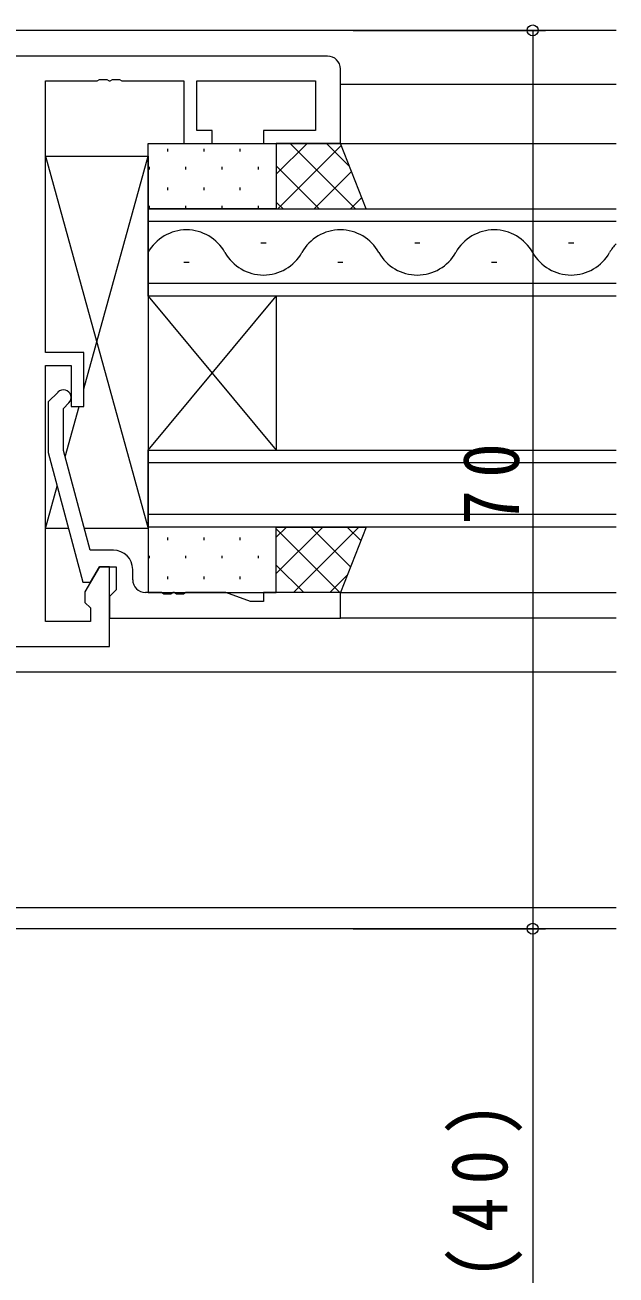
# Model space of a CAD drawing. Units: millimetres, scale not verified. Extents: x -594 to 539, y -420 to 386.
# Drawn here: x 96.5 to 142.6, y -145.9 to -48.5 of the extents above; entities that cross this region are included whole.
import ezdxf

# ---------------------------------------------------------------- set-up
doc = ezdxf.new("R2010")
doc.units = ezdxf.units.MM
doc.header["$LTSCALE"] = 2
for name, color, linetype, lineweight in [('0-3_YKK_11', 7, 'Continuous', 9), ('0-5_YKK_12', 2, 'Continuous', 9), ('0-6_YKK_13', 4, 'Continuous', 9), ('0-8_YKK_D', 6, 'Continuous', 9)]:
    doc.layers.add(name, color=color, linetype=linetype, lineweight=lineweight)
doc.styles.add('ＭＳ ゴシック', font='')
doc.styles.get('ＭＳ ゴシック').set_extended_font_data('MS Gothic')

msp = doc.modelspace()

# ---------------------------------------------------------------- linework, layer by layer
at = {"layer": '0-3_YKK_11'}
for p, q in [((120.053, -50.934), (24.053, -50.934)), ((121.053, -57.734), (121.053, -51.934)), ((98.053, -52.864), (102.095, -52.864)), ((98.053, -74.034), (98.053, -52.864)), ((102.095, -52.864), (102.278, -52.744)), ((102.278, -52.744), (102.828, -52.744)), ((102.828, -52.744), (103.012, -52.864)), ((103.012, -52.864), (103.095, -52.864)), ((103.095, -52.864), (103.278, -52.744)), ((103.278, -52.744), (103.828, -52.744)), ((103.828, -52.744), (104.012, -52.864)), ((104.012, -52.864), (108.853, -52.864)), ((108.853, -52.864), (108.853, -57.734)), ((109.853, -52.864), (119.123, -52.864)), ((109.853, -56.734), (109.853, -52.864)), ((119.123, -52.864), (119.123, -56.734)), ((111.053, -56.734), (109.853, -56.734)), ((111.053, -57.734), (111.053, -56.734)), ((115.053, -56.734), (115.053, -57.734)), ((119.123, -56.734), (115.053, -56.734)), ((108.853, -57.734), (111.053, -57.734)), ((115.053, -57.734), (121.053, -57.734)), ((101.053, -74.034), (98.053, -74.034)), ((101.053, -78.234), (101.053, -74.034)), ((98.053, -75.034), (100.053, -75.034)), ((98.053, -95.004), (98.053, -75.034)), ((100.053, -75.034), (100.053, -78.234)), ((99.029, -77.11), (98.253, -77.886)), ((98.253, -77.886), (98.253, -81.831)), ((99.453, -78.383), (99.878, -77.959)), ((99.453, -81.673), (99.453, -78.383)), ((100.053, -78.234), (101.053, -78.234)), ((101.533, -89.434), (99.453, -81.673)), ((98.253, -81.831), (100.961, -91.934)), ((103.353, -89.434), (101.533, -89.434)), ((102.253, -90.734), (101.123, -92.692)), ((101.561, -91.934), (102.253, -90.734)), ((102.253, -90.734), (103.553, -90.734)), ((103.053, -90.734), (102.253, -90.734)), ((103.053, -96.934), (103.053, -90.734)), ((103.553, -90.734), (103.553, -92.534)), ((104.853, -91.734), (104.853, -90.934)), ((100.961, -91.934), (101.561, -91.934)), ((103.553, -92.534), (103.353, -92.734)), ((101.123, -92.692), (101.123, -93.504)), ((101.123, -93.504), (101.553, -93.934)), ((103.353, -92.734), (103.053, -93.034)), ((103.053, -93.034), (103.053, -94.734)), ((107.095, -92.734), (105.853, -92.734)), ((107.278, -92.854), (107.095, -92.734)), ((107.828, -92.854), (107.278, -92.854)), ((108.012, -92.734), (107.828, -92.854)), ((108.095, -92.734), (108.012, -92.734)), ((108.278, -92.854), (108.095, -92.734)), ((108.828, -92.854), (108.278, -92.854)), ((109.012, -92.734), (108.828, -92.854)), ((112.13, -92.734), (109.012, -92.734)), ((114.053, -93.434), (112.13, -92.734)), ((115.053, -93.434), (114.053, -93.434)), ((115.053, -92.734), (115.053, -93.434)), ((121.053, -92.734), (115.053, -92.734)), ((121.053, -94.734), (121.053, -92.734)), ((101.553, -93.934), (101.553, -95.004)), ((101.553, -95.004), (98.053, -95.004)), ((103.053, -94.734), (121.053, -94.734)), ((35.553, -96.934), (103.053, -96.934))]:
    msp.add_line(p, q, dxfattribs=at)
for centre, radius, start, end in [((120.053, -51.934), 1, 0, 89.99998), ((99.453, -77.534), 0.6, 314.99998, 135), ((103.353, -90.934), 1.5, 0, 89.99998), ((105.853, -91.734), 1, 180, 269.99998)]:
    msp.add_arc(centre, radius, start, end, dxfattribs=at)
at = {"layer": '0-5_YKK_12'}
for p, q in [((142.553, -48.934), (37.003, -48.934)), ((142.553, -53.134), (121.053, -53.134)), ((121.053, -57.734), (142.553, -57.734)), ((106.053, -62.834), (142.553, -62.834)), ((106.053, -69.634), (106.053, -62.834)), ((142.553, -63.834), (106.053, -63.834)), ((114.853, -65.474), (115.253, -65.474)), ((126.853, -65.474), (127.253, -65.474)), ((138.853, -65.474), (139.253, -65.474)), ((108.853, -66.994), (109.253, -66.994)), ((120.853, -66.994), (121.253, -66.994)), ((132.853, -66.994), (133.253, -66.994)), ((106.053, -68.634), (142.553, -68.634)), ((142.553, -69.634), (106.053, -69.634)), ((106.053, -81.634), (116.053, -69.634)), ((106.053, -69.634), (116.053, -81.634)), ((106.053, -69.634), (106.053, -81.634)), ((116.053, -69.634), (116.053, -81.634)), ((106.053, -81.634), (142.553, -81.634)), ((106.053, -87.634), (106.053, -81.634)), ((142.553, -82.634), (106.053, -82.634)), ((106.053, -86.634), (142.553, -86.634)), ((142.553, -87.634), (106.053, -87.634)), ((121.053, -92.734), (142.553, -92.734)), ((142.553, -94.734), (121.053, -94.734)), ((142.553, -98.934), (41.053, -98.934)), ((142.553, -117.304), (19.053, -117.304)), ((142.553, -118.934), (19.053, -118.934))]:
    msp.add_line(p, q, dxfattribs=at)
for centre, start, end in [((109.053, -67.911), 29.20253, 150.79745), ((121.053, -67.911), 29.20253, 150.79745), ((133.053, -67.911), 29.20253, 150.79745), ((115.053, -64.558), 209.20253, 330.79745), ((127.053, -64.558), 209.20253, 330.79745), ((139.053, -64.558), 209.20253, 330.79745), ((145.053, -67.911), 136.67021, 150.79745)]:
    msp.add_arc(centre, 3.437, start, end, dxfattribs=at)
at = {"layer": '0-6_YKK_13'}
for p, q in [((106.053, -57.734), (116.053, -57.734)), ((106.053, -62.834), (106.053, -57.734)), ((107.563, -58.155), (107.563, -58.354)), ((110.393, -58.154), (110.393, -58.354)), ((113.223, -58.154), (113.223, -58.354)), ((116.053, -57.734), (116.053, -62.834)), ((121.053, -57.734), (116.053, -57.734)), ((116.053, -57.734), (116.053, -62.834)), ((118.46, -57.734), (116.053, -60.141)), ((121.12, -57.903), (116.188, -62.834)), ((122.236, -62.834), (117.136, -57.734)), ((121.756, -59.526), (119.965, -57.734)), ((123.053, -62.834), (121.053, -57.734)), ((98.053, -58.734), (106.053, -58.734)), ((98.053, -73.734), (98.053, -58.734)), ((98.053, -58.734), (106.053, -87.734)), ((101.053, -76.859), (106.053, -58.734)), ((106.053, -58.734), (106.053, -87.734)), ((106.148, -59.569), (106.148, -59.769)), ((108.978, -59.569), (108.978, -59.769)), ((111.808, -59.569), (111.808, -59.769)), ((114.638, -59.569), (114.638, -59.769)), ((119.408, -62.834), (116.053, -59.48)), ((121.916, -59.935), (119.017, -62.834)), ((107.563, -61.184), (107.563, -61.384)), ((110.393, -61.184), (110.393, -61.384)), ((113.223, -61.184), (113.223, -61.384)), ((116.579, -62.834), (116.053, -62.308)), ((122.713, -61.966), (121.845, -62.834)), ((116.053, -62.834), (106.053, -62.834)), ((106.148, -62.599), (106.148, -62.8)), ((108.978, -62.599), (108.978, -62.8)), ((111.808, -62.599), (111.808, -62.8)), ((114.638, -62.599), (114.638, -62.8)), ((116.053, -62.834), (123.053, -62.834)), ((98.053, -87.734), (98.053, -75.334)), ((99.587, -82.173), (100.674, -78.234)), ((98.053, -87.734), (98.957, -84.458)), ((106.053, -87.634), (106.053, -92.734)), ((116.053, -87.634), (106.053, -87.634)), ((116.053, -92.734), (116.053, -87.634)), ((116.053, -87.634), (123.053, -87.634)), ((116.053, -92.734), (116.053, -87.634)), ((116.844, -87.634), (116.053, -88.425)), ((119.673, -87.634), (116.053, -91.254)), ((122.501, -87.634), (117.401, -92.734)), ((121.842, -90.724), (118.752, -87.634)), ((123.053, -87.634), (121.053, -92.734)), ((122.638, -88.692), (121.58, -87.634)), ((99.835, -87.734), (98.053, -87.734)), ((106.053, -87.734), (101.078, -87.734)), ((107.563, -88.454), (107.563, -88.654)), ((110.393, -88.454), (110.393, -88.654)), ((113.223, -88.454), (113.223, -88.654)), ((121.023, -92.734), (116.053, -87.764)), ((106.148, -89.869), (106.148, -90.069)), ((108.978, -89.869), (108.978, -90.069)), ((111.808, -89.869), (111.808, -90.069)), ((114.638, -89.869), (114.638, -90.069)), ((107.563, -91.484), (107.563, -91.684)), ((110.393, -91.484), (110.393, -91.684)), ((113.223, -91.484), (113.223, -91.684)), ((118.195, -92.734), (116.053, -90.593)), ((121.585, -91.379), (120.23, -92.734)), ((106.053, -92.734), (116.053, -92.734)), ((121.053, -92.734), (116.053, -92.734))]:
    msp.add_line(p, q, dxfattribs=at)
at = {"layer": '0-8_YKK_D'}
for p, q in [((122.053, -48.934), (137.053, -48.934)), ((136.053, -48.934), (136.053, -118.934)), ((122.053, -118.934), (137.053, -118.934)), ((122.053, -118.934), (137.053, -118.934)), ((136.053, -118.934), (136.053, -158.934))]:
    msp.add_line(p, q, dxfattribs=at)
for centre in [(136.053, -48.934), (136.053, -118.934), (136.053, -118.934)]:
    msp.add_circle(centre, 0.425, dxfattribs=at)

# ---------------------------------------------------------------- texts
at = {"layer": '0-8_YKK_D', "color": 7, "char_height": 4.399, "attachment_point": 7, "rotation": 90, "style": 'ＭＳ ゴシック'}
for s, insert in [('\\T1.36;\\W0.9;70', (135.053, -87.454)), ('\\T1.38;\\W0.9;(40)', (135.253, -146.294))]:
    msp.add_mtext(s, dxfattribs=dict(at, insert=insert))

doc.saveas('drawing.dxf')
